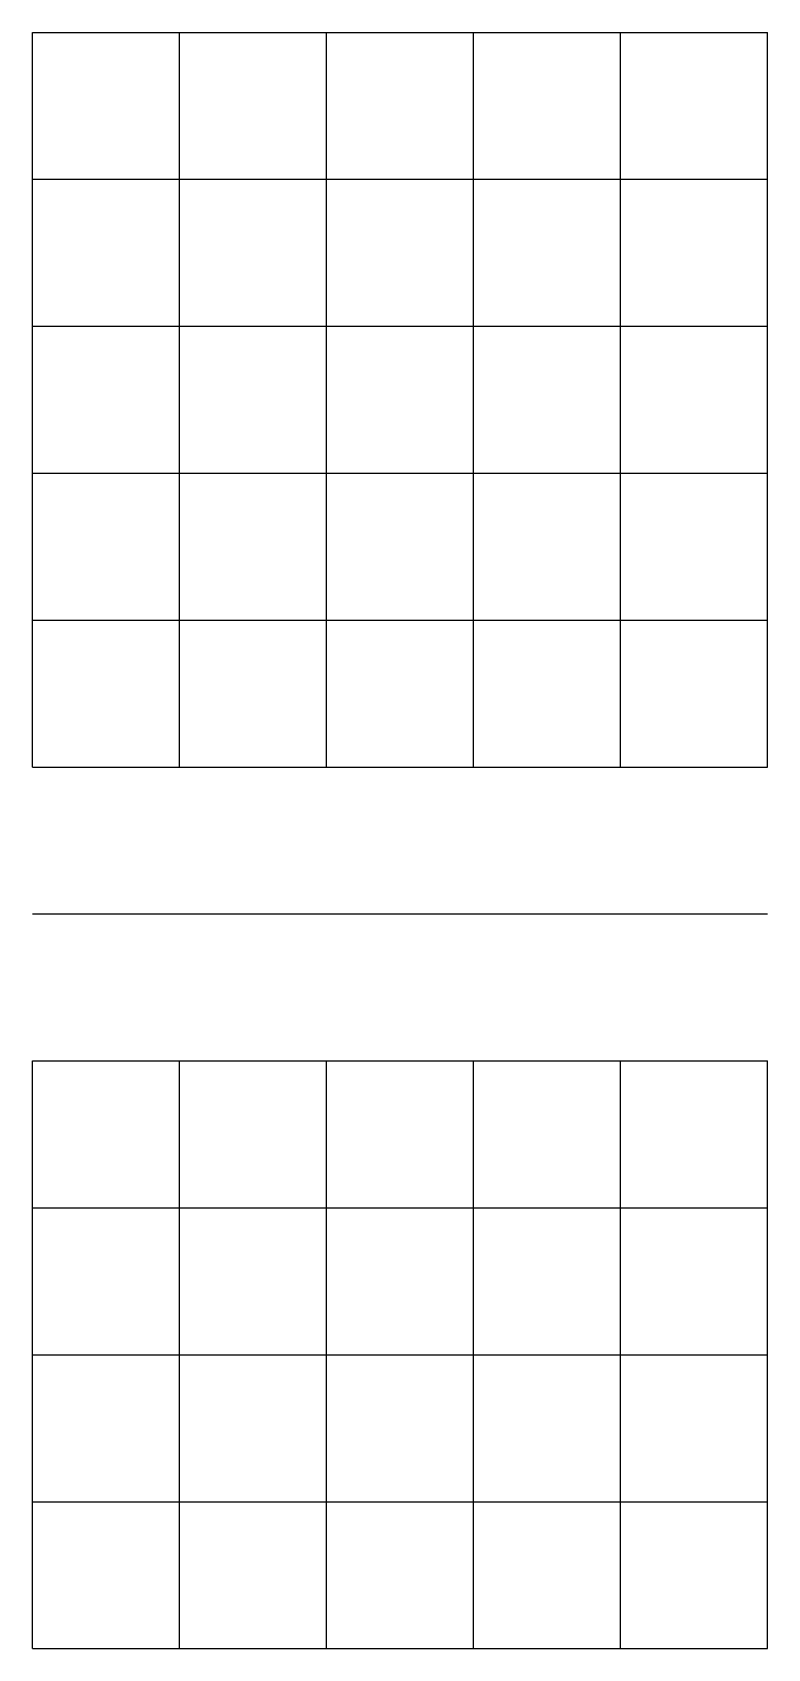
# Model space of a CAD drawing. Header units: millimetres. Extents: x 6 to 745025, y -1528 to 119936.
# Drawn here: x 178.3644 to 178.5761, y 109.8268 to 110.2924 of the extents above; entities that cross this region are included whole.
import ezdxf

# ---------------------------------------------------------------- set-up
doc = ezdxf.new("R2010")
doc.units = ezdxf.units.MM
doc.header["$MEASUREMENT"] = 0
doc.layers.get('0').update_dxf_attribs({"linetype": 'CONTINUOUS'})

msp = doc.modelspace()

# ---------------------------------------------------------------- linework, layer by layer
at = {"color": 0, "linetype": 'Continuous', "lineweight": 25, "true_color": 0x000005}
for p, q in [((178.36444, 110.03844), (178.36444, 110.03844)), ((178.36444, 110.03844), (178.36444, 110.03844)), ((178.36444, 110.03844), (178.36444, 110.03844)), ((178.36444, 110.03844), (178.36444, 110.03844)), ((178.36444, 110.03844), (178.36444, 110.03844)), ((178.36444, 110.03844), (178.36444, 110.03844)), ((178.36444, 110.03844), (178.36444, 110.03844)), ((178.36444, 110.03844), (178.36444, 110.03844)), ((178.40677, 110.03844), (178.40677, 110.03844)), ((178.40677, 110.03844), (178.40677, 110.03844)), ((178.40677, 110.03844), (178.40677, 110.03844)), ((178.40677, 110.03844), (178.40677, 110.03844)), ((178.40677, 110.03844), (178.40677, 110.03844)), ((178.40677, 110.03844), (178.40677, 110.03844)), ((178.40677, 110.03844), (178.40677, 110.03844)), ((178.44911, 110.03844), (178.44911, 110.03844)), ((178.44911, 110.03844), (178.44911, 110.03844)), ((178.44911, 110.03844), (178.44911, 110.03844)), ((178.44911, 110.03844), (178.44911, 110.03844)), ((178.44911, 110.03844), (178.44911, 110.03844)), ((178.44911, 110.03844), (178.44911, 110.03844)), ((178.44911, 110.03844), (178.44911, 110.03844)), ((178.49144, 110.03844), (178.49144, 110.03844)), ((178.49144, 110.03844), (178.49144, 110.03844)), ((178.49144, 110.03844), (178.49144, 110.03844)), ((178.49144, 110.03844), (178.49144, 110.03844)), ((178.49144, 110.03844), (178.49144, 110.03844)), ((178.49144, 110.03844), (178.49144, 110.03844)), ((178.49144, 110.03844), (178.49144, 110.03844)), ((178.53377, 110.03844), (178.53377, 110.03844)), ((178.53377, 110.03844), (178.53377, 110.03844)), ((178.53377, 110.03844), (178.53377, 110.03844)), ((178.53377, 110.03844), (178.53377, 110.03844)), ((178.53377, 110.03844), (178.53377, 110.03844)), ((178.53377, 110.03844), (178.53377, 110.03844)), ((178.53377, 110.03844), (178.53377, 110.03844)), ((178.57611, 110.03844), (178.57611, 110.03844)), ((178.57611, 110.03844), (178.57611, 110.03844)), ((178.57611, 110.03844), (178.57611, 110.03844)), ((178.57611, 110.03844), (178.57611, 110.03844)), ((178.57611, 110.03844), (178.57611, 110.03844)), ((178.57611, 110.03844), (178.57611, 110.03844)), ((178.57611, 110.03844), (178.57611, 110.03844))]:
    msp.add_line(p, q, dxfattribs=at)
for points in [[(178.36444, 110.29244), (178.40677, 110.29244), (178.44911, 110.29244), (178.49144, 110.29244), (178.53377, 110.29244), (178.57611, 110.29244)], [(178.36444, 110.29244), (178.40677, 110.29244), (178.44911, 110.29244), (178.49144, 110.29244), (178.53377, 110.29244), (178.57611, 110.29244)], [(178.36444, 110.29244), (178.40677, 110.29244), (178.44911, 110.29244), (178.49144, 110.29244), (178.53377, 110.29244), (178.57611, 110.29244)], [(178.36444, 110.29244), (178.40677, 110.29244), (178.44911, 110.29244), (178.49144, 110.29244), (178.53377, 110.29244), (178.57611, 110.29244)], [(178.36444, 110.29244), (178.40677, 110.29244), (178.44911, 110.29244), (178.49144, 110.29244), (178.53377, 110.29244), (178.57611, 110.29244)], [(178.36444, 110.29244), (178.40677, 110.29244), (178.44911, 110.29244), (178.49144, 110.29244), (178.53377, 110.29244), (178.57611, 110.29244)], [(178.36444, 110.29244), (178.40677, 110.29244), (178.44911, 110.29244), (178.49144, 110.29244), (178.53377, 110.29244), (178.57611, 110.29244)], [(178.36444, 110.08078), (178.36444, 110.12311), (178.36444, 110.16544), (178.36444, 110.20778), (178.36444, 110.25011), (178.36444, 110.29244)], [(178.36444, 110.08078), (178.36444, 110.12311), (178.36444, 110.16544), (178.36444, 110.20778), (178.36444, 110.25011), (178.36444, 110.29244)], [(178.36444, 110.08078), (178.36444, 110.12311), (178.36444, 110.16544), (178.36444, 110.20778), (178.36444, 110.25011), (178.36444, 110.29244)], [(178.36444, 110.08078), (178.36444, 110.12311), (178.36444, 110.16544), (178.36444, 110.20778), (178.36444, 110.25011), (178.36444, 110.29244)], [(178.36444, 110.08078), (178.36444, 110.12311), (178.36444, 110.16544), (178.36444, 110.20778), (178.36444, 110.25011), (178.36444, 110.29244)], [(178.36444, 110.08078), (178.36444, 110.12311), (178.36444, 110.16544), (178.36444, 110.20778), (178.36444, 110.25011), (178.36444, 110.29244)], [(178.36444, 110.08078), (178.36444, 110.12311), (178.36444, 110.16544), (178.36444, 110.20778), (178.36444, 110.25011), (178.36444, 110.29244)], [(178.36444, 110.08078), (178.36444, 110.12311), (178.36444, 110.16544), (178.36444, 110.20778), (178.36444, 110.25011), (178.36444, 110.29244)], [(178.40677, 110.08078), (178.40677, 110.12311), (178.40677, 110.16544), (178.40677, 110.20778), (178.40677, 110.25011), (178.40677, 110.29244)], [(178.40677, 110.08078), (178.40677, 110.12311), (178.40677, 110.16544), (178.40677, 110.20778), (178.40677, 110.25011), (178.40677, 110.29244)], [(178.40677, 110.08078), (178.40677, 110.12311), (178.40677, 110.16544), (178.40677, 110.20778), (178.40677, 110.25011), (178.40677, 110.29244)], [(178.40677, 110.08078), (178.40677, 110.12311), (178.40677, 110.16544), (178.40677, 110.20778), (178.40677, 110.25011), (178.40677, 110.29244)], [(178.40677, 110.08078), (178.40677, 110.12311), (178.40677, 110.16544), (178.40677, 110.20778), (178.40677, 110.25011), (178.40677, 110.29244)], [(178.40677, 110.08078), (178.40677, 110.12311), (178.40677, 110.16544), (178.40677, 110.20778), (178.40677, 110.25011), (178.40677, 110.29244)], [(178.40677, 110.08078), (178.40677, 110.12311), (178.40677, 110.16544), (178.40677, 110.20778), (178.40677, 110.25011), (178.40677, 110.29244)], [(178.44911, 110.08078), (178.44911, 110.12311), (178.44911, 110.16544), (178.44911, 110.20778), (178.44911, 110.25011), (178.44911, 110.29244)], [(178.44911, 110.08078), (178.44911, 110.12311), (178.44911, 110.16544), (178.44911, 110.20778), (178.44911, 110.25011), (178.44911, 110.29244)], [(178.44911, 110.08078), (178.44911, 110.12311), (178.44911, 110.16544), (178.44911, 110.20778), (178.44911, 110.25011), (178.44911, 110.29244)], [(178.44911, 110.08078), (178.44911, 110.12311), (178.44911, 110.16544), (178.44911, 110.20778), (178.44911, 110.25011), (178.44911, 110.29244)], [(178.44911, 110.08078), (178.44911, 110.12311), (178.44911, 110.16544), (178.44911, 110.20778), (178.44911, 110.25011), (178.44911, 110.29244)], [(178.44911, 110.08078), (178.44911, 110.12311), (178.44911, 110.16544), (178.44911, 110.20778), (178.44911, 110.25011), (178.44911, 110.29244)], [(178.44911, 110.08078), (178.44911, 110.12311), (178.44911, 110.16544), (178.44911, 110.20778), (178.44911, 110.25011), (178.44911, 110.29244)], [(178.49144, 110.08078), (178.49144, 110.12311), (178.49144, 110.16544), (178.49144, 110.20778), (178.49144, 110.25011), (178.49144, 110.29244)], [(178.49144, 110.08078), (178.49144, 110.12311), (178.49144, 110.16544), (178.49144, 110.20778), (178.49144, 110.25011), (178.49144, 110.29244)], [(178.49144, 110.08078), (178.49144, 110.12311), (178.49144, 110.16544), (178.49144, 110.20778), (178.49144, 110.25011), (178.49144, 110.29244)], [(178.49144, 110.08078), (178.49144, 110.12311), (178.49144, 110.16544), (178.49144, 110.20778), (178.49144, 110.25011), (178.49144, 110.29244)], [(178.49144, 110.08078), (178.49144, 110.12311), (178.49144, 110.16544), (178.49144, 110.20778), (178.49144, 110.25011), (178.49144, 110.29244)], [(178.49144, 110.08078), (178.49144, 110.12311), (178.49144, 110.16544), (178.49144, 110.20778), (178.49144, 110.25011), (178.49144, 110.29244)], [(178.49144, 110.08078), (178.49144, 110.12311), (178.49144, 110.16544), (178.49144, 110.20778), (178.49144, 110.25011), (178.49144, 110.29244)], [(178.53377, 110.08078), (178.53377, 110.12311), (178.53377, 110.16544), (178.53377, 110.20778), (178.53377, 110.25011), (178.53377, 110.29244)], [(178.53377, 110.08078), (178.53377, 110.12311), (178.53377, 110.16544), (178.53377, 110.20778), (178.53377, 110.25011), (178.53377, 110.29244)], [(178.53377, 110.08078), (178.53377, 110.12311), (178.53377, 110.16544), (178.53377, 110.20778), (178.53377, 110.25011), (178.53377, 110.29244)], [(178.53377, 110.08078), (178.53377, 110.12311), (178.53377, 110.16544), (178.53377, 110.20778), (178.53377, 110.25011), (178.53377, 110.29244)], [(178.53377, 110.08078), (178.53377, 110.12311), (178.53377, 110.16544), (178.53377, 110.20778), (178.53377, 110.25011), (178.53377, 110.29244)], [(178.53377, 110.08078), (178.53377, 110.12311), (178.53377, 110.16544), (178.53377, 110.20778), (178.53377, 110.25011), (178.53377, 110.29244)], [(178.53377, 110.08078), (178.53377, 110.12311), (178.53377, 110.16544), (178.53377, 110.20778), (178.53377, 110.25011), (178.53377, 110.29244)], [(178.57611, 110.08078), (178.57611, 110.12311), (178.57611, 110.16544), (178.57611, 110.20778), (178.57611, 110.25011), (178.57611, 110.29244)], [(178.57611, 110.08078), (178.57611, 110.12311), (178.57611, 110.16544), (178.57611, 110.20778), (178.57611, 110.25011), (178.57611, 110.29244)], [(178.57611, 110.08078), (178.57611, 110.12311), (178.57611, 110.16544), (178.57611, 110.20778), (178.57611, 110.25011), (178.57611, 110.29244)], [(178.57611, 110.08078), (178.57611, 110.12311), (178.57611, 110.16544), (178.57611, 110.20778), (178.57611, 110.25011), (178.57611, 110.29244)], [(178.57611, 110.08078), (178.57611, 110.12311), (178.57611, 110.16544), (178.57611, 110.20778), (178.57611, 110.25011), (178.57611, 110.29244)], [(178.57611, 110.08078), (178.57611, 110.12311), (178.57611, 110.16544), (178.57611, 110.20778), (178.57611, 110.25011), (178.57611, 110.29244)], [(178.57611, 110.08078), (178.57611, 110.12311), (178.57611, 110.16544), (178.57611, 110.20778), (178.57611, 110.25011), (178.57611, 110.29244)], [(178.36444, 110.25011), (178.40677, 110.25011), (178.44911, 110.25011), (178.49144, 110.25011), (178.53377, 110.25011), (178.57611, 110.25011)], [(178.36444, 110.25011), (178.40677, 110.25011), (178.44911, 110.25011), (178.49144, 110.25011), (178.53377, 110.25011), (178.57611, 110.25011)], [(178.36444, 110.25011), (178.40677, 110.25011), (178.44911, 110.25011), (178.49144, 110.25011), (178.53377, 110.25011), (178.57611, 110.25011)], [(178.36444, 110.25011), (178.40677, 110.25011), (178.44911, 110.25011), (178.49144, 110.25011), (178.53377, 110.25011), (178.57611, 110.25011)], [(178.36444, 110.25011), (178.40677, 110.25011), (178.44911, 110.25011), (178.49144, 110.25011), (178.53377, 110.25011), (178.57611, 110.25011)], [(178.36444, 110.25011), (178.40677, 110.25011), (178.44911, 110.25011), (178.49144, 110.25011), (178.53377, 110.25011), (178.57611, 110.25011)], [(178.36444, 110.25011), (178.40677, 110.25011), (178.44911, 110.25011), (178.49144, 110.25011), (178.53377, 110.25011), (178.57611, 110.25011)], [(178.36444, 110.20778), (178.40677, 110.20778), (178.44911, 110.20778), (178.49144, 110.20778), (178.53377, 110.20778), (178.57611, 110.20778)], [(178.36444, 110.20778), (178.40677, 110.20778), (178.44911, 110.20778), (178.49144, 110.20778), (178.53377, 110.20778), (178.57611, 110.20778)], [(178.36444, 110.20778), (178.40677, 110.20778), (178.44911, 110.20778), (178.49144, 110.20778), (178.53377, 110.20778), (178.57611, 110.20778)], [(178.36444, 110.20778), (178.40677, 110.20778), (178.44911, 110.20778), (178.49144, 110.20778), (178.53377, 110.20778), (178.57611, 110.20778)], [(178.36444, 110.20778), (178.40677, 110.20778), (178.44911, 110.20778), (178.49144, 110.20778), (178.53377, 110.20778), (178.57611, 110.20778)], [(178.36444, 110.20778), (178.40677, 110.20778), (178.44911, 110.20778), (178.49144, 110.20778), (178.53377, 110.20778), (178.57611, 110.20778)], [(178.36444, 110.20778), (178.40677, 110.20778), (178.44911, 110.20778), (178.49144, 110.20778), (178.53377, 110.20778), (178.57611, 110.20778)], [(178.36444, 110.16544), (178.40677, 110.16544), (178.44911, 110.16544), (178.49144, 110.16544), (178.53377, 110.16544), (178.57611, 110.16544)], [(178.36444, 110.16544), (178.40677, 110.16544), (178.44911, 110.16544), (178.49144, 110.16544), (178.53377, 110.16544), (178.57611, 110.16544)], [(178.36444, 110.16544), (178.40677, 110.16544), (178.44911, 110.16544), (178.49144, 110.16544), (178.53377, 110.16544), (178.57611, 110.16544)], [(178.36444, 110.16544), (178.40677, 110.16544), (178.44911, 110.16544), (178.49144, 110.16544), (178.53377, 110.16544), (178.57611, 110.16544)], [(178.36444, 110.16544), (178.40677, 110.16544), (178.44911, 110.16544), (178.49144, 110.16544), (178.53377, 110.16544), (178.57611, 110.16544)], [(178.36444, 110.16544), (178.40677, 110.16544), (178.44911, 110.16544), (178.49144, 110.16544), (178.53377, 110.16544), (178.57611, 110.16544)], [(178.36444, 110.16544), (178.40677, 110.16544), (178.44911, 110.16544), (178.49144, 110.16544), (178.53377, 110.16544), (178.57611, 110.16544)], [(178.36444, 110.12311), (178.40677, 110.12311), (178.44911, 110.12311), (178.49144, 110.12311), (178.53377, 110.12311), (178.57611, 110.12311)], [(178.36444, 110.12311), (178.40677, 110.12311), (178.44911, 110.12311), (178.49144, 110.12311), (178.53377, 110.12311), (178.57611, 110.12311)], [(178.36444, 110.12311), (178.40677, 110.12311), (178.44911, 110.12311), (178.49144, 110.12311), (178.53377, 110.12311), (178.57611, 110.12311)], [(178.36444, 110.12311), (178.40677, 110.12311), (178.44911, 110.12311), (178.49144, 110.12311), (178.53377, 110.12311), (178.57611, 110.12311)], [(178.36444, 110.12311), (178.40677, 110.12311), (178.44911, 110.12311), (178.49144, 110.12311), (178.53377, 110.12311), (178.57611, 110.12311)], [(178.36444, 110.12311), (178.40677, 110.12311), (178.44911, 110.12311), (178.49144, 110.12311), (178.53377, 110.12311), (178.57611, 110.12311)], [(178.36444, 110.12311), (178.40677, 110.12311), (178.44911, 110.12311), (178.49144, 110.12311), (178.53377, 110.12311), (178.57611, 110.12311)], [(178.36444, 110.08078), (178.40677, 110.08078), (178.44911, 110.08078), (178.49144, 110.08078), (178.53377, 110.08078), (178.57611, 110.08078)], [(178.36444, 110.08078), (178.40677, 110.08078), (178.44911, 110.08078), (178.49144, 110.08078), (178.53377, 110.08078), (178.57611, 110.08078)], [(178.36444, 110.08078), (178.40677, 110.08078), (178.44911, 110.08078), (178.49144, 110.08078), (178.53377, 110.08078), (178.57611, 110.08078)], [(178.36444, 110.08078), (178.40677, 110.08078), (178.44911, 110.08078), (178.49144, 110.08078), (178.53377, 110.08078), (178.57611, 110.08078)], [(178.36444, 110.08078), (178.40677, 110.08078), (178.44911, 110.08078), (178.49144, 110.08078), (178.53377, 110.08078), (178.57611, 110.08078)], [(178.36444, 110.08078), (178.40677, 110.08078), (178.44911, 110.08078), (178.49144, 110.08078), (178.53377, 110.08078), (178.57611, 110.08078)], [(178.36444, 110.08078), (178.40677, 110.08078), (178.44911, 110.08078), (178.49144, 110.08078), (178.53377, 110.08078), (178.57611, 110.08078)], [(178.36444, 110.08078), (178.40677, 110.08078), (178.44911, 110.08078), (178.49144, 110.08078), (178.53377, 110.08078), (178.57611, 110.08078)], [(178.36444, 110.03844), (178.40677, 110.03844), (178.44911, 110.03844), (178.49144, 110.03844), (178.53377, 110.03844), (178.57611, 110.03844)], [(178.36444, 110.03844), (178.40677, 110.03844), (178.44911, 110.03844), (178.49144, 110.03844), (178.53377, 110.03844), (178.57611, 110.03844)], [(178.36444, 110.03844), (178.40677, 110.03844), (178.44911, 110.03844), (178.49144, 110.03844), (178.53377, 110.03844), (178.57611, 110.03844)], [(178.36444, 110.03844), (178.40677, 110.03844), (178.44911, 110.03844), (178.49144, 110.03844), (178.53377, 110.03844), (178.57611, 110.03844)], [(178.36444, 110.03844), (178.40677, 110.03844), (178.44911, 110.03844), (178.49144, 110.03844), (178.53377, 110.03844), (178.57611, 110.03844)], [(178.36444, 110.03844), (178.40677, 110.03844), (178.44911, 110.03844), (178.49144, 110.03844), (178.53377, 110.03844), (178.57611, 110.03844)], [(178.36444, 110.03844), (178.40677, 110.03844), (178.44911, 110.03844), (178.49144, 110.03844), (178.53377, 110.03844), (178.57611, 110.03844)], [(178.36444, 109.99611), (178.40677, 109.99611), (178.44911, 109.99611), (178.49144, 109.99611), (178.53377, 109.99611), (178.57611, 109.99611)], [(178.36444, 109.99611), (178.40677, 109.99611), (178.44911, 109.99611), (178.49144, 109.99611), (178.53377, 109.99611), (178.57611, 109.99611)], [(178.36444, 109.99611), (178.40677, 109.99611), (178.44911, 109.99611), (178.49144, 109.99611), (178.53377, 109.99611), (178.57611, 109.99611)], [(178.36444, 109.99611), (178.40677, 109.99611), (178.44911, 109.99611), (178.49144, 109.99611), (178.53377, 109.99611), (178.57611, 109.99611)], [(178.36444, 109.99611), (178.40677, 109.99611), (178.44911, 109.99611), (178.49144, 109.99611), (178.53377, 109.99611), (178.57611, 109.99611)], [(178.36444, 109.99611), (178.40677, 109.99611), (178.44911, 109.99611), (178.49144, 109.99611), (178.53377, 109.99611), (178.57611, 109.99611)], [(178.36444, 109.99611), (178.40677, 109.99611), (178.44911, 109.99611), (178.49144, 109.99611), (178.53377, 109.99611), (178.57611, 109.99611)], [(178.36444, 109.82678), (178.36444, 109.86911), (178.36444, 109.91144), (178.36444, 109.95378), (178.36444, 109.99611)], [(178.36444, 109.82678), (178.36444, 109.86911), (178.36444, 109.91144), (178.36444, 109.95378), (178.36444, 109.99611)], [(178.36444, 109.82678), (178.36444, 109.86911), (178.36444, 109.91144), (178.36444, 109.95378), (178.36444, 109.99611)], [(178.36444, 109.82678), (178.36444, 109.86911), (178.36444, 109.91144), (178.36444, 109.95378), (178.36444, 109.99611)], [(178.36444, 109.82678), (178.36444, 109.86911), (178.36444, 109.91144), (178.36444, 109.95378), (178.36444, 109.99611)], [(178.36444, 109.82678), (178.36444, 109.86911), (178.36444, 109.91144), (178.36444, 109.95378), (178.36444, 109.99611)], [(178.36444, 109.82678), (178.36444, 109.86911), (178.36444, 109.91144), (178.36444, 109.95378), (178.36444, 109.99611)], [(178.36444, 109.82678), (178.36444, 109.86911), (178.36444, 109.91144), (178.36444, 109.95378), (178.36444, 109.99611)], [(178.40677, 109.82678), (178.40677, 109.86911), (178.40677, 109.91144), (178.40677, 109.95378), (178.40677, 109.99611)], [(178.40677, 109.82678), (178.40677, 109.86911), (178.40677, 109.91144), (178.40677, 109.95378), (178.40677, 109.99611)], [(178.40677, 109.82678), (178.40677, 109.86911), (178.40677, 109.91144), (178.40677, 109.95378), (178.40677, 109.99611)], [(178.40677, 109.82678), (178.40677, 109.86911), (178.40677, 109.91144), (178.40677, 109.95378), (178.40677, 109.99611)], [(178.40677, 109.82678), (178.40677, 109.86911), (178.40677, 109.91144), (178.40677, 109.95378), (178.40677, 109.99611)], [(178.40677, 109.82678), (178.40677, 109.86911), (178.40677, 109.91144), (178.40677, 109.95378), (178.40677, 109.99611)], [(178.40677, 109.82678), (178.40677, 109.86911), (178.40677, 109.91144), (178.40677, 109.95378), (178.40677, 109.99611)], [(178.44911, 109.82678), (178.44911, 109.86911), (178.44911, 109.91144), (178.44911, 109.95378), (178.44911, 109.99611)], [(178.44911, 109.82678), (178.44911, 109.86911), (178.44911, 109.91144), (178.44911, 109.95378), (178.44911, 109.99611)], [(178.44911, 109.82678), (178.44911, 109.86911), (178.44911, 109.91144), (178.44911, 109.95378), (178.44911, 109.99611)], [(178.44911, 109.82678), (178.44911, 109.86911), (178.44911, 109.91144), (178.44911, 109.95378), (178.44911, 109.99611)], [(178.44911, 109.82678), (178.44911, 109.86911), (178.44911, 109.91144), (178.44911, 109.95378), (178.44911, 109.99611)], [(178.44911, 109.82678), (178.44911, 109.86911), (178.44911, 109.91144), (178.44911, 109.95378), (178.44911, 109.99611)], [(178.44911, 109.82678), (178.44911, 109.86911), (178.44911, 109.91144), (178.44911, 109.95378), (178.44911, 109.99611)], [(178.49144, 109.82678), (178.49144, 109.86911), (178.49144, 109.91144), (178.49144, 109.95378), (178.49144, 109.99611)], [(178.49144, 109.82678), (178.49144, 109.86911), (178.49144, 109.91144), (178.49144, 109.95378), (178.49144, 109.99611)], [(178.49144, 109.82678), (178.49144, 109.86911), (178.49144, 109.91144), (178.49144, 109.95378), (178.49144, 109.99611)], [(178.49144, 109.82678), (178.49144, 109.86911), (178.49144, 109.91144), (178.49144, 109.95378), (178.49144, 109.99611)], [(178.49144, 109.82678), (178.49144, 109.86911), (178.49144, 109.91144), (178.49144, 109.95378), (178.49144, 109.99611)], [(178.49144, 109.82678), (178.49144, 109.86911), (178.49144, 109.91144), (178.49144, 109.95378), (178.49144, 109.99611)], [(178.49144, 109.82678), (178.49144, 109.86911), (178.49144, 109.91144), (178.49144, 109.95378), (178.49144, 109.99611)], [(178.53377, 109.82678), (178.53377, 109.86911), (178.53377, 109.91144), (178.53377, 109.95378), (178.53377, 109.99611)], [(178.53377, 109.82678), (178.53377, 109.86911), (178.53377, 109.91144), (178.53377, 109.95378), (178.53377, 109.99611)], [(178.53377, 109.82678), (178.53377, 109.86911), (178.53377, 109.91144), (178.53377, 109.95378), (178.53377, 109.99611)], [(178.53377, 109.82678), (178.53377, 109.86911), (178.53377, 109.91144), (178.53377, 109.95378), (178.53377, 109.99611)], [(178.53377, 109.82678), (178.53377, 109.86911), (178.53377, 109.91144), (178.53377, 109.95378), (178.53377, 109.99611)], [(178.53377, 109.82678), (178.53377, 109.86911), (178.53377, 109.91144), (178.53377, 109.95378), (178.53377, 109.99611)], [(178.53377, 109.82678), (178.53377, 109.86911), (178.53377, 109.91144), (178.53377, 109.95378), (178.53377, 109.99611)], [(178.57611, 109.82678), (178.57611, 109.86911), (178.57611, 109.91144), (178.57611, 109.95378), (178.57611, 109.99611)], [(178.57611, 109.82678), (178.57611, 109.86911), (178.57611, 109.91144), (178.57611, 109.95378), (178.57611, 109.99611)], [(178.57611, 109.82678), (178.57611, 109.86911), (178.57611, 109.91144), (178.57611, 109.95378), (178.57611, 109.99611)], [(178.57611, 109.82678), (178.57611, 109.86911), (178.57611, 109.91144), (178.57611, 109.95378), (178.57611, 109.99611)], [(178.57611, 109.82678), (178.57611, 109.86911), (178.57611, 109.91144), (178.57611, 109.95378), (178.57611, 109.99611)], [(178.57611, 109.82678), (178.57611, 109.86911), (178.57611, 109.91144), (178.57611, 109.95378), (178.57611, 109.99611)], [(178.57611, 109.82678), (178.57611, 109.86911), (178.57611, 109.91144), (178.57611, 109.95378), (178.57611, 109.99611)], [(178.36444, 109.95378), (178.40677, 109.95378), (178.44911, 109.95378), (178.49144, 109.95378), (178.53377, 109.95378), (178.57611, 109.95378)], [(178.36444, 109.95378), (178.40677, 109.95378), (178.44911, 109.95378), (178.49144, 109.95378), (178.53377, 109.95378), (178.57611, 109.95378)], [(178.36444, 109.95378), (178.40677, 109.95378), (178.44911, 109.95378), (178.49144, 109.95378), (178.53377, 109.95378), (178.57611, 109.95378)], [(178.36444, 109.95378), (178.40677, 109.95378), (178.44911, 109.95378), (178.49144, 109.95378), (178.53377, 109.95378), (178.57611, 109.95378)], [(178.36444, 109.95378), (178.40677, 109.95378), (178.44911, 109.95378), (178.49144, 109.95378), (178.53377, 109.95378), (178.57611, 109.95378)], [(178.36444, 109.95378), (178.40677, 109.95378), (178.44911, 109.95378), (178.49144, 109.95378), (178.53377, 109.95378), (178.57611, 109.95378)], [(178.36444, 109.95378), (178.40677, 109.95378), (178.44911, 109.95378), (178.49144, 109.95378), (178.53377, 109.95378), (178.57611, 109.95378)], [(178.36444, 109.91144), (178.40677, 109.91144), (178.44911, 109.91144), (178.49144, 109.91144), (178.53377, 109.91144), (178.57611, 109.91144)], [(178.36444, 109.91144), (178.40677, 109.91144), (178.44911, 109.91144), (178.49144, 109.91144), (178.53377, 109.91144), (178.57611, 109.91144)], [(178.36444, 109.91144), (178.40677, 109.91144), (178.44911, 109.91144), (178.49144, 109.91144), (178.53377, 109.91144), (178.57611, 109.91144)], [(178.36444, 109.91144), (178.40677, 109.91144), (178.44911, 109.91144), (178.49144, 109.91144), (178.53377, 109.91144), (178.57611, 109.91144)], [(178.36444, 109.91144), (178.40677, 109.91144), (178.44911, 109.91144), (178.49144, 109.91144), (178.53377, 109.91144), (178.57611, 109.91144)], [(178.36444, 109.91144), (178.40677, 109.91144), (178.44911, 109.91144), (178.49144, 109.91144), (178.53377, 109.91144), (178.57611, 109.91144)], [(178.36444, 109.91144), (178.40677, 109.91144), (178.44911, 109.91144), (178.49144, 109.91144), (178.53377, 109.91144), (178.57611, 109.91144)], [(178.36444, 109.86911), (178.40677, 109.86911), (178.44911, 109.86911), (178.49144, 109.86911), (178.53377, 109.86911), (178.57611, 109.86911)], [(178.36444, 109.86911), (178.40677, 109.86911), (178.44911, 109.86911), (178.49144, 109.86911), (178.53377, 109.86911), (178.57611, 109.86911)], [(178.36444, 109.86911), (178.40677, 109.86911), (178.44911, 109.86911), (178.49144, 109.86911), (178.53377, 109.86911), (178.57611, 109.86911)], [(178.36444, 109.86911), (178.40677, 109.86911), (178.44911, 109.86911), (178.49144, 109.86911), (178.53377, 109.86911), (178.57611, 109.86911)], [(178.36444, 109.86911), (178.40677, 109.86911), (178.44911, 109.86911), (178.49144, 109.86911), (178.53377, 109.86911), (178.57611, 109.86911)], [(178.36444, 109.86911), (178.40677, 109.86911), (178.44911, 109.86911), (178.49144, 109.86911), (178.53377, 109.86911), (178.57611, 109.86911)], [(178.36444, 109.86911), (178.40677, 109.86911), (178.44911, 109.86911), (178.49144, 109.86911), (178.53377, 109.86911), (178.57611, 109.86911)], [(178.36444, 109.82678), (178.40677, 109.82678), (178.44911, 109.82678), (178.49144, 109.82678), (178.53377, 109.82678), (178.57611, 109.82678)], [(178.36444, 109.82678), (178.40677, 109.82678), (178.44911, 109.82678), (178.49144, 109.82678), (178.53377, 109.82678), (178.57611, 109.82678)], [(178.36444, 109.82678), (178.40677, 109.82678), (178.44911, 109.82678), (178.49144, 109.82678), (178.53377, 109.82678), (178.57611, 109.82678)], [(178.36444, 109.82678), (178.40677, 109.82678), (178.44911, 109.82678), (178.49144, 109.82678), (178.53377, 109.82678), (178.57611, 109.82678)], [(178.36444, 109.82678), (178.40677, 109.82678), (178.44911, 109.82678), (178.49144, 109.82678), (178.53377, 109.82678), (178.57611, 109.82678)], [(178.36444, 109.82678), (178.40677, 109.82678), (178.44911, 109.82678), (178.49144, 109.82678), (178.53377, 109.82678), (178.57611, 109.82678)], [(178.36444, 109.82678), (178.40677, 109.82678), (178.44911, 109.82678), (178.49144, 109.82678), (178.53377, 109.82678), (178.57611, 109.82678)], [(178.36444, 109.82678), (178.40677, 109.82678), (178.44911, 109.82678), (178.49144, 109.82678), (178.53377, 109.82678), (178.57611, 109.82678)]]:
    msp.add_lwpolyline(points, dxfattribs=at)

doc.saveas('drawing.dxf')
